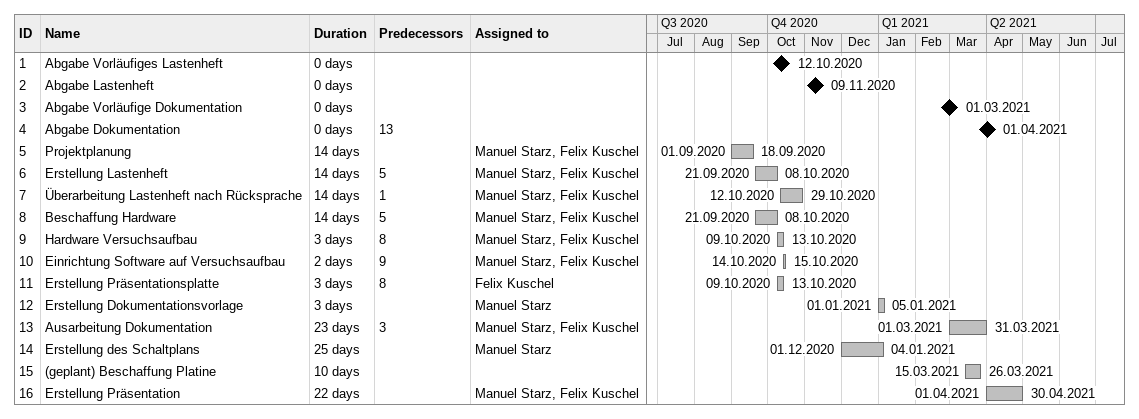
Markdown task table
| ID | Task | Duration | Start | Finish | Predecessors | Resources |
|---|---|---|---|---|---|---|
| 1 | Abgabe Vorläufiges Lastenheft | 0d | 2020-10-12 | 2020-10-12 |  |  |
| 2 | Abgabe Lastenheft | 0d | 2020-11-09 | 2020-11-09 |  |  |
| 3 | Abgabe Vorläufige Dokumentation | 0d | 2021-03-01 | 2021-03-01 |  |  |
| 4 | Abgabe Dokumentation | 0d | 2021-04-01 | 2021-04-01 | 13 |  |
| 5 | Projektplanung | 14d | 2020-09-01 | 2020-09-18 |  | Manuel Starz, Felix Kuschel |
| 6 | Erstellung Lastenheft | 14d | 2020-09-21 | 2020-10-08 | 5 | Manuel Starz, Felix Kuschel |
| 7 | Überarbeitung Lastenheft nach Rücksprache | 14d | 2020-10-12 | 2020-10-29 | 1 | Manuel Starz, Felix Kuschel |
| 8 | Beschaffung Hardware | 14d | 2020-09-21 | 2020-10-08 | 5 | Manuel Starz, Felix Kuschel |
| 9 | Hardware Versuchsaufbau | 3d | 2020-10-09 | 2020-10-13 | 8 | Manuel Starz, Felix Kuschel |
| 10 | Einrichtung Software auf Versuchsaufbau | 2d | 2020-10-14 | 2020-10-15 | 9 | Manuel Starz, Felix Kuschel |
| 11 | Erstellung Präsentationsplatte | 3d | 2020-10-09 | 2020-10-13 | 8 | Felix Kuschel |
| 12 | Erstellung Dokumentationsvorlage | 3d | 2021-01-01 | 2021-01-05 |  | Manuel Starz |
| 13 | Ausarbeitung Dokumentation | 23d | 2021-03-01 | 2021-03-31 | 3 | Manuel Starz, Felix Kuschel |
| 14 | Erstellung des Schaltplans | 25d | 2020-12-01 | 2021-01-04 |  | Manuel Starz |
| 15 | (geplant) Beschaffung Platine | 10d | 2021-03-15 | 2021-03-26 |  |  |
| 16 | Erstellung Präsentation | 22d | 2021-04-01 | 2021-04-30 |  | Manuel Starz, Felix Kuschel |
